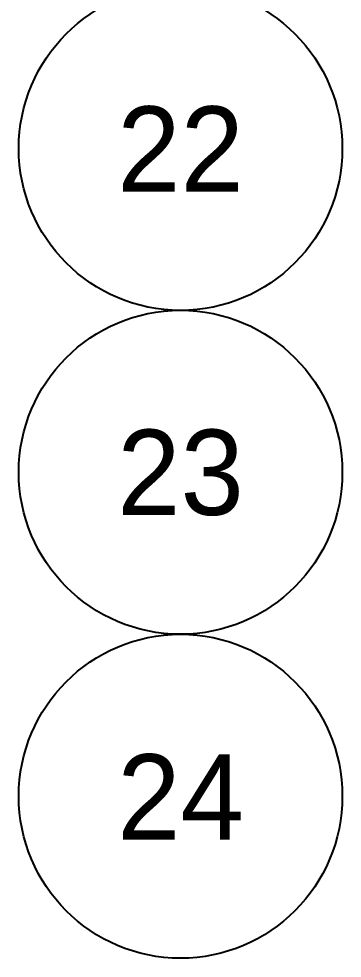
# Model space of a CAD drawing. Header units: inches. Extents: x -15 to 162, y -14 to 102.
# Drawn here: x 64.25 to 67.81, y 42.88 to 53.2 of the extents above; entities that cross this region are included whole.
import ezdxf
from ezdxf.enums import TextEntityAlignment as Align

# ---------------------------------------------------------------- set-up
doc = ezdxf.new("R2010")
doc.units = ezdxf.units.IN
doc.header["$MEASUREMENT"] = 0

msp = doc.modelspace()

# ---------------------------------------------------------------- linework, layer by layer
at = {"linetype": 'Continuous'}
for centre in [(66.029, 51.779), (66.029, 48.218), (66.029, 44.656)]:
    msp.add_circle(centre, 1.781, dxfattribs=at)

# ---------------------------------------------------------------- texts
for s, p in [('22', (66.029, 51.779)), ('23', (66.029, 48.218)), ('24', (66.029, 44.656))]:
    msp.add_text(s, height=0.9374, dxfattribs=at).set_placement(p, align=Align.MIDDLE)

doc.saveas('drawing.dxf')
